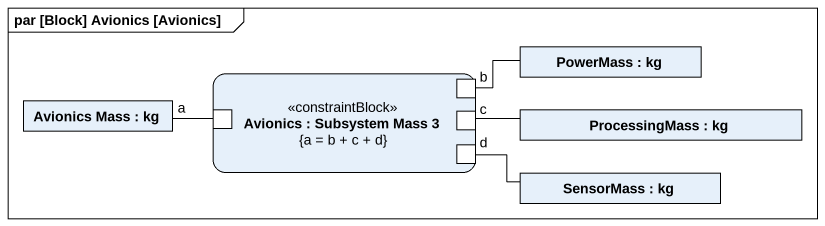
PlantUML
@startuml
mainframe par [Block] Avionics [Avionics]
rectangle "PowerMass : kg" as PowerMass
rectangle "Avionics Mass : kg" as Avionics_Mass
rectangle "Avionics : Subsystem Mass 3\n{a = b + c + d}" as Avionics <<constraintBlock>> {
  port a
  port b
  port c
  port d
}
rectangle "ProcessingMass : kg" as ProcessingMass
rectangle "SensorMass : kg" as SensorMass
a -left- Avionics_Mass
b -right- PowerMass
c -right- ProcessingMass
d -right- SensorMass
@enduml
